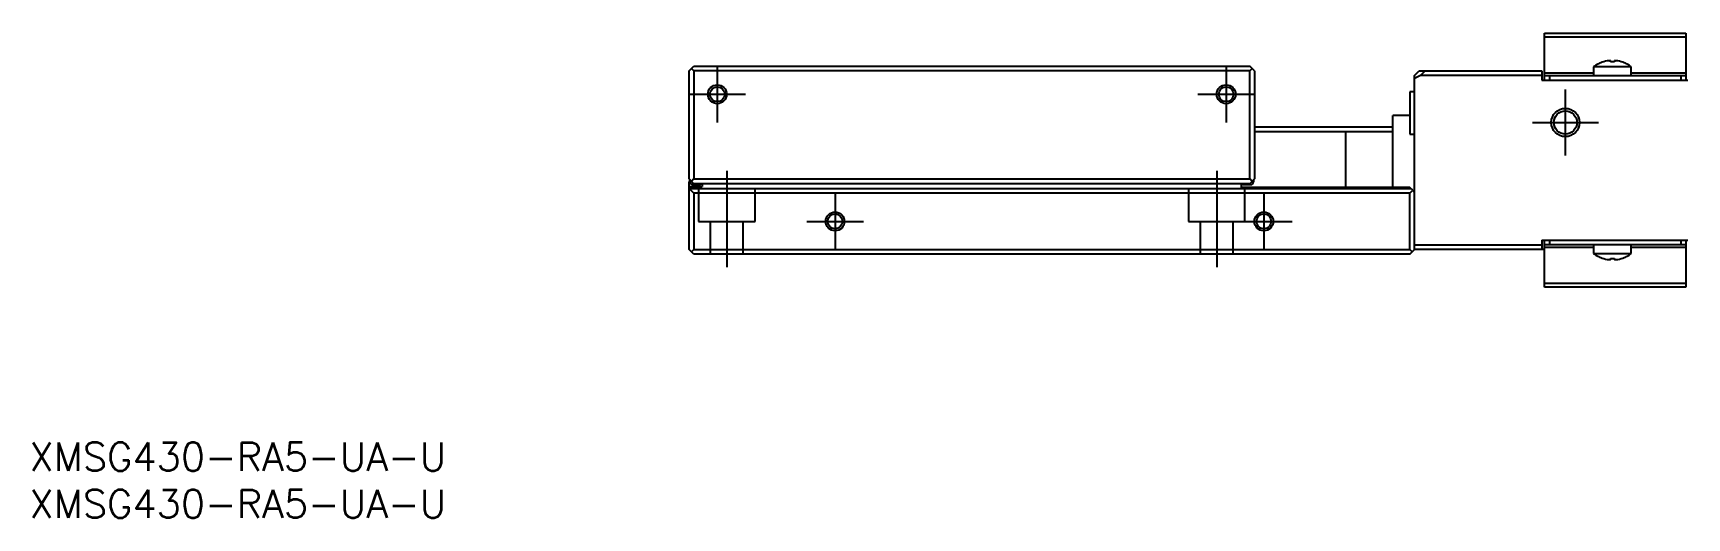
# Model space of a CAD drawing. Extents: x 0 to 579, y -8 to 217.
# Drawn here: x 0.4 to 175.9, y -8 to 43.5 of the extents above; entities that cross this region are included whole.
import ezdxf

# ---------------------------------------------------------------- set-up
doc = ezdxf.new("R2010")
doc.units = 0
doc.header["$LTSCALE"] = 0.5
doc.linetypes.add('CENTER', pattern=[50.8, 31.75, -6.35, 6.35, -6.35])
doc.linetypes.add('DASHED', pattern=[19.05, 12.7, -6.35])
for name, color, linetype in [('MSM_CENTER', 1, 'CENTER'), ('MSM_CONTINUOUS', 7, 'CONTINUOUS'), ('MSM_DASHED', 4, 'DASHED'), ('MSM_NARROW', 5, 'CONTINUOUS'), ('MSM_PART_NUMBER', 7, 'CONTINUOUS')]:
    doc.layers.add(name, color=color, linetype=linetype)
doc.styles.get("Standard").update_dxf_attribs({"font": 'txt.shx', "height": 1, "bigfont": 'bigfont.shx'})

# ---------------------------------------------------------------- blocks, each defined once
blk = doc.blocks.new('*U2')
at = {"layer": 'MSM_PART_NUMBER'}
blk.add_text('XMSG430-RA5-UA-U', height=3, dxfattribs=at).set_placement((0, -3))
blk = doc.blocks.new('*U3')
at = {"layer": 'MSM_PART_NUMBER'}
blk.add_text('XMSG430-RA5-UA-U', height=3, dxfattribs=at).set_placement((0, -8))

msp = doc.modelspace()

# ---------------------------------------------------------------- linework, layer by layer
at = {"layer": 'MSM_CENTER'}
for p, q in [((73, 40), (73, 34)), ((127, 40), (127, 34)), ((70, 37), (76, 37)), ((124, 37), (130, 37)), ((163, 30.5), (163, 37.5)), ((159.5, 34), (166.5, 34)), ((74, 28.85), (74, 18.65)), ((126, 28.85), (126, 18.65)), ((85.5, 26.5), (85.5, 20.5)), ((131, 26.5), (131, 20.5)), ((82.5, 23.5), (88.5, 23.5)), ((128, 23.5), (134, 23.5))]:
    msp.add_line(p, q, dxfattribs=at)
at = {"layer": 'MSM_CONTINUOUS'}
for p, q in [((160.8, 38.5), (160.8, 43.5)), ((160.8, 43.5), (175.8, 43.5)), ((175.8, 43.06), (160.8, 43.06)), ((175.8, 43.5), (175.8, 38.5)), ((167.07, 40.46), (167.05, 40.46)), ((167.8, 40.46), (167.8, 40.59)), ((168.2, 40.46), (167.8, 40.46)), ((168.2, 40.59), (168.2, 40.46)), ((168.95, 40.46), (168.93, 40.46)), ((70, 39.5), (70.5, 40)), ((70, 28), (70, 39.5)), ((70.25, 39.75), (70.5, 39.5)), ((70.5, 40), (129.5, 40)), ((70.5, 39.5), (70.5, 28)), ((129.5, 39.5), (70.5, 39.5)), ((130, 39.5), (129.5, 40)), ((129.5, 39.5), (129.75, 39.75)), ((129.5, 28), (129.5, 39.5)), ((130, 39.5), (130, 28)), ((147, 39), (147.5, 39.5)), ((147, 20.5), (147, 39)), ((147.61, 39), (147, 38.69)), ((147.5, 39.5), (160.5, 39.5)), ((148.11, 39.5), (147.61, 39)), ((160.5, 39), (147.61, 39)), ((160.5, 39.5), (160.5, 38.5)), ((160.8, 39.29), (166, 39.29)), ((160.8, 39), (175.8, 39)), ((161.3, 39), (161.3, 38.5)), ((170, 39.9), (166, 39.9)), ((166, 39.9), (166, 39)), ((170, 39), (170, 39.9)), ((170, 39.29), (175.8, 39.29)), ((175.3, 38.5), (175.3, 39)), ((146.5, 37.25), (146.5, 32.75)), ((147, 37.25), (146.5, 37.25)), ((160.5, 38.5), (176, 38.5)), ((144.7, 33.5), (130, 33.5)), ((144.7, 27.1), (144.7, 34.75)), ((146.5, 34.75), (144.7, 34.75)), ((144.7, 33), (130, 33)), ((139.7, 27.1), (139.7, 33)), ((146.5, 32.75), (147, 32.75)), ((70.5, 27.5), (70, 28)), ((70, 27.7), (70.1, 27.8)), ((70, 20.5), (70, 27.7)), ((70, 27.2), (71.4, 27.2)), ((70, 27), (70.5, 26.5)), ((70, 27), (146.6, 27)), ((70.1, 27.7), (70.1, 27.9)), ((70.5, 28), (70.25, 27.75)), ((70.4, 27.6), (70.4, 27.4)), ((70.4, 27.4), (71.1, 27.4)), ((70.5, 28), (129.5, 28)), ((129.5, 27.5), (70.5, 27.5)), ((146.5, 26.5), (70.5, 26.5)), ((70.5, 26.5), (70.5, 20.5)), ((71.1, 27.4), (71.1, 27.5)), ((71.4, 27.5), (71.4, 27.2)), ((128.6, 27.5), (128.6, 27.1)), ((146.5, 27.1), (128.6, 27.1)), ((128.9, 27.5), (128.9, 27.4)), ((128.9, 27.4), (129.6, 27.4)), ((129.75, 27.75), (129.5, 28)), ((130, 28), (129.5, 27.5)), ((129.6, 27.4), (129.6, 27.6)), ((129.9, 27.9), (129.9, 27.7)), ((146.8, 26.8), (146.5, 27.1)), ((146.5, 26.5), (146.8, 26.8)), ((146.5, 20.5), (146.5, 26.5)), ((146.8, 26.8), (147, 26.6)), ((160.5, 21.5), (176, 21.5)), ((160.5, 21.5), (160.5, 20.5)), ((160.8, 16.5), (160.8, 21.5)), ((161.3, 21.5), (161.3, 21)), ((175.3, 21), (175.3, 21.5)), ((175.8, 21.5), (175.8, 16.5)), ((70.5, 20), (70, 20.5)), ((70.5, 20.5), (70.25, 20.25)), ((70.5, 20.5), (146.5, 20.5)), ((146.5, 20), (70.5, 20)), ((146.75, 20.25), (146.5, 20.5)), ((146.5, 20), (147, 20.5)), ((147, 21), (160.5, 21)), ((160.8, 20.5), (147, 20.5)), ((175.8, 21), (160.8, 21)), ((166, 20.71), (160.8, 20.71)), ((166, 21), (166, 20.1)), ((166, 20.1), (170, 20.1)), ((167.05, 19.54), (167.07, 19.54)), ((167.8, 19.54), (168.2, 19.54)), ((167.8, 19.41), (167.8, 19.54)), ((168.2, 19.54), (168.2, 19.41)), ((168.93, 19.54), (168.95, 19.54)), ((170, 20.1), (170, 21)), ((175.8, 20.71), (170, 20.71)), ((160.8, 16.94), (175.8, 16.94)), ((175.8, 16.5), (160.8, 16.5))]:
    msp.add_line(p, q, dxfattribs=at)
for centre, radius in [((73, 37), 0.783), ((127, 37), 0.783), ((163, 34), 1.23), ((85.5, 23.5), 0.783), ((131, 23.5), 0.783)]:
    msp.add_circle(centre, radius, dxfattribs=at)
for centre, radius, start, end in [((168, 37.4), 3.2, 107.27, 128.6822), ((168, 37.4), 3.19, 93.5904, 106.9053), ((168, 37.4), 3.19, 73.0947, 86.4096), ((168, 37.4), 3.2, 51.3178, 72.73), ((70.4, 27.7), 0.3, 180, 270), ((71.1, 27.7), 0.3, 270, 318.1897), ((128.9, 27.7), 0.3, 221.8103, 270), ((129.6, 27.7), 0.3, 270, 0), ((168, 22.6), 3.2, 231.3178, 252.73), ((168, 22.6), 3.19, 253.0947, 266.4096), ((168, 22.6), 3.19, 273.5904, 286.9053), ((168, 22.6), 3.2, 287.27, 308.6822)]:
    msp.add_arc(centre, radius, start, end, dxfattribs=at)
at = {"layer": 'MSM_DASHED'}
for p, q in [((71, 27), (71, 23.5)), ((77, 23.5), (77, 27)), ((123, 27), (123, 23.5)), ((129, 23.5), (129, 27)), ((71, 23.5), (77, 23.5)), ((72.25, 23.5), (72.25, 20)), ((75.75, 20), (75.75, 23.5)), ((123, 23.5), (129, 23.5)), ((124.25, 23.5), (124.25, 20)), ((127.75, 20), (127.75, 23.5))]:
    msp.add_line(p, q, dxfattribs=at)
at = {"layer": 'MSM_NARROW'}
for centre, radius in [((73, 37), 1), ((127, 37), 1), ((163, 34), 1.5), ((85.5, 23.5), 1), ((131, 23.5), 1)]:
    msp.add_circle(centre, radius, dxfattribs=at)

# ---------------------------------------------------------------- block references
at = {"layer": 'MSM_CONTINUOUS'}
for name in ['*U2', '*U3']:
    msp.add_blockref(name, (0, 0), dxfattribs=at)

doc.saveas('drawing.dxf')
